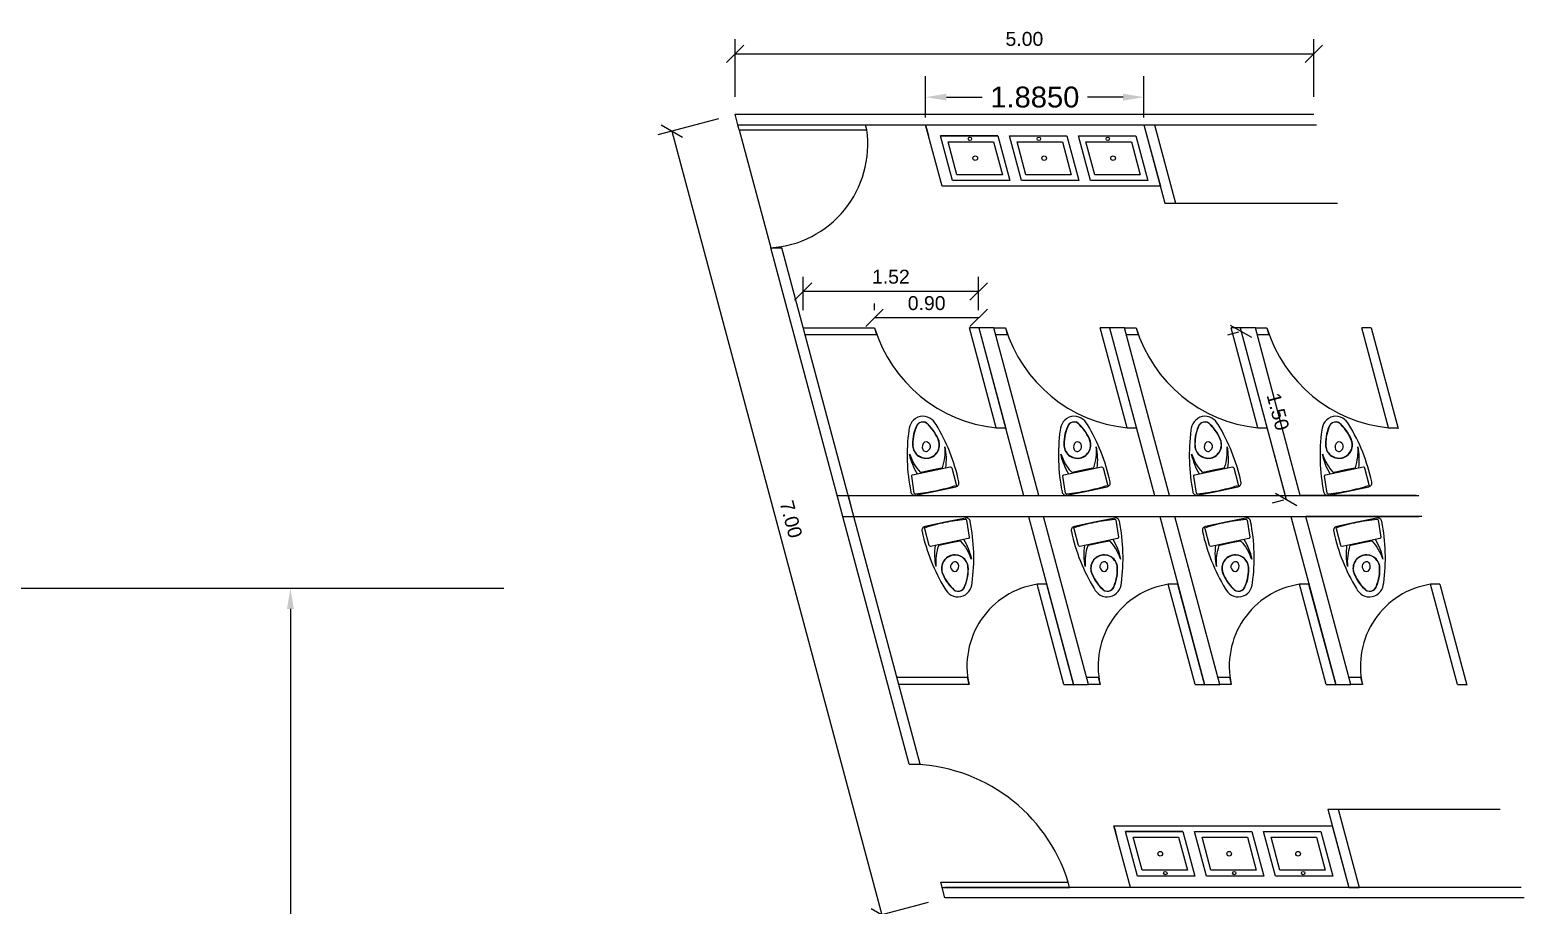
# Model space of a CAD drawing. Header units: millimetres. Extents: x 1263 to 3002, y 1308 to 2683.
# Drawn here: x 1438.44 to 1451.34, y 1352.16 to 1359.71 of the extents above; entities that cross this region are included whole.
import ezdxf

# ---------------------------------------------------------------- set-up
doc = ezdxf.new("R2010")
doc.units = ezdxf.units.MM
doc.header["$PDMODE"] = 34
doc.layers.add('COTAS', color=202, linetype='Continuous', lineweight=0)
doc.layers.add('MUEBLES', color=43, linetype='Continuous')
doc.styles.get("Standard").update_dxf_attribs({"font": 'arial.ttf'})
doc.dimstyles.new('metros anotativo', dxfattribs={"dimtxt": 0.12, "dimasz": 0.15, "dimexe": 0.125, "dimexo": 0.15, "dimgap": 0.0652, "dimtad": 1, "dimzin": 1, "dimdsep": 46, "dimtxsty": 'Standard', "dimblk": 'OBLIQUE', "dimcen": 0, "dimadec": 0, "dimazin": 0, "dimtfac": 1, "dimtix": 1, "dimtmove": 0, "dimatfit": 3, "dimfxl": 0.3, "dimarcsym": 0})
doc.dimstyles.get("Standard").update_dxf_attribs({"dimtxt": 0.18, "dimasz": 0.18, "dimexe": 0.18, "dimexo": 0.0625, "dimgap": 0.09, "dimtad": 0, "dimtih": 1, "dimtoh": 1, "dimdec": 4, "dimzin": 0, "dimdsep": 46, "dimtxsty": 'Standard', "dimcen": 0.09, "dimadec": 0, "dimazin": 0, "dimtfac": 1, "dimtdec": 4, "dimtofl": 0, "dimtmove": 0, "dimatfit": 3, "dimfxl": 1, "dimtolj": 1, "dimtzin": 0, "dimarcsym": 0})

# ---------------------------------------------------------------- blocks, each defined once
blk = doc.blocks.new('*D100')
at = {"color": 0, "lineweight": -2, "transparency": 16777216}
for p, q in [((1437.199, 1354.894), (1440.869, 1354.894)), ((1440.689, 1354.714), (1440.689, 1340.076)), ((1440.689, 1325.074), (1440.689, 1339.712)), ((1437.199, 1324.894), (1440.869, 1324.894))]:
    blk.add_line(p, q, dxfattribs=at)
at = {"color": 0, "transparency": 16777216}
for points in [[(1440.659, 1354.714), (1440.719, 1354.714), (1440.689, 1354.894)], [(1440.659, 1325.074), (1440.719, 1325.074), (1440.689, 1324.894)]]:
    blk.add_solid(points, dxfattribs=at)
at = {"layer": 'Defpoints', "color": 0, "transparency": 16777216}
for p in [(1437.137, 1354.894), (1440.689, 1354.894), (1437.137, 1324.894)]:
    blk.add_point(p, dxfattribs=at)
at = {"color": 0, "transparency": 16777216, "insert": (1440.689, 1339.894), "char_height": 0.18, "attachment_point": 5}
blk.add_mtext('\\A1;30.0000', dxfattribs=at)
blk = doc.blocks.new('_Oblique')
at = {"color": 0, "linetype": 'ByBlock', "lineweight": -2}
blk.add_line((-0.5, -0.5), (0.5, 0.5), dxfattribs=at)
blk = doc.blocks.new('*D174')
at = {"layer": 'COTAS', "color": 0, "lineweight": -2, "ltscale": 2, "transparency": 16777216}
for p, q in [((1444.529, 1359.132), (1444.529, 1359.63)), ((1449.524, 1359.132), (1449.524, 1359.63)), ((1444.529, 1359.505), (1449.524, 1359.505))]:
    blk.add_line(p, q, dxfattribs=at)
at = {"layer": 'Defpoints', "color": 0, "ltscale": 2, "transparency": 16777216}
for p in [(1449.524, 1359.505), (1444.529, 1358.982), (1449.524, 1358.982)]:
    blk.add_point(p, dxfattribs=at)
at = {"layer": 'COTAS', "color": 0, "lineweight": -2, "ltscale": 2, "transparency": 16777216, "xscale": 0.15, "yscale": 0.15, "zscale": 0.15, "rotation": 180}
blk.add_blockref('_Oblique', (1444.529, 1359.505), dxfattribs=at)
at = {"layer": 'COTAS', "color": 0, "lineweight": -2, "ltscale": 2, "transparency": 16777216, "xscale": 0.15, "yscale": 0.15, "zscale": 0.15}
blk.add_blockref('_Oblique', (1449.524, 1359.505), dxfattribs=at)
at = {"layer": 'COTAS', "color": 0, "ltscale": 2, "transparency": 16777216, "insert": (1447.026, 1359.632), "char_height": 0.12, "attachment_point": 5}
blk.add_mtext('5.00', dxfattribs=at)
blk = doc.blocks.new('*D175')
at = {"layer": 'COTAS', "color": 0, "lineweight": -2, "ltscale": 2, "transparency": 16777216}
for p, q in [((1444.384, 1358.944), (1443.862, 1358.804)), ((1443.983, 1358.836), (1445.795, 1352.075)), ((1446.195, 1352.182), (1445.674, 1352.043))]:
    blk.add_line(p, q, dxfattribs=at)
at = {"layer": 'Defpoints', "color": 0, "ltscale": 2, "transparency": 16777216}
for p in [(1444.529, 1358.982), (1446.34, 1352.221), (1445.795, 1352.075)]:
    blk.add_point(p, dxfattribs=at)
at = {"layer": 'COTAS', "color": 0, "lineweight": -2, "ltscale": 2, "transparency": 16777216, "xscale": 0.15, "yscale": 0.15, "zscale": 0.15}
for p, rotation in [((1443.983, 1358.836), 105.0000000000004), ((1445.795, 1352.075), 285.0000000000003)]:
    blk.add_blockref('_Oblique', p, dxfattribs=dict(at, rotation=rotation))
at = {"layer": 'COTAS', "color": 0, "ltscale": 2, "transparency": 16777216, "insert": (1445.011, 1355.488), "char_height": 0.12, "attachment_point": 5, "rotation": 285}
blk.add_mtext('7.00', dxfattribs=at)
blk = doc.blocks.new('*D176')
at = {"layer": 'COTAS', "color": 0, "lineweight": -2, "ltscale": 2, "transparency": 16777216}
for p, q in [((1445.115, 1357.291), (1445.115, 1357.579)), ((1446.631, 1357.291), (1446.631, 1357.579)), ((1446.631, 1357.454), (1445.115, 1357.454))]:
    blk.add_line(p, q, dxfattribs=at)
at = {"layer": 'Defpoints', "color": 0, "ltscale": 2, "transparency": 16777216}
for p in [(1445.115, 1357.454), (1445.115, 1357.141), (1446.631, 1357.141)]:
    blk.add_point(p, dxfattribs=at)
at = {"layer": 'COTAS', "color": 0, "lineweight": -2, "ltscale": 2, "transparency": 16777216, "xscale": 0.15, "yscale": 0.15, "zscale": 0.15, "rotation": 180}
blk.add_blockref('_Oblique', (1445.115, 1357.454), dxfattribs=at)
at = {"layer": 'COTAS', "color": 0, "lineweight": -2, "ltscale": 2, "transparency": 16777216, "xscale": 0.15, "yscale": 0.15, "zscale": 0.15}
blk.add_blockref('_Oblique', (1446.631, 1357.454), dxfattribs=at)
at = {"layer": 'COTAS', "color": 0, "ltscale": 2, "transparency": 16777216, "insert": (1445.873, 1357.58), "char_height": 0.12, "attachment_point": 5}
blk.add_mtext('1.52', dxfattribs=at)
blk = doc.blocks.new('*D177')
at = {"layer": 'COTAS', "color": 0, "lineweight": -2, "ltscale": 2, "transparency": 16777216}
for p, q in [((1445.732, 1357.291), (1445.732, 1357.35)), ((1446.631, 1357.291), (1446.631, 1357.35)), ((1446.631, 1357.225), (1445.732, 1357.225))]:
    blk.add_line(p, q, dxfattribs=at)
at = {"layer": 'Defpoints', "color": 0, "ltscale": 2, "transparency": 16777216}
for p in [(1445.732, 1357.225), (1445.732, 1357.141), (1446.631, 1357.141)]:
    blk.add_point(p, dxfattribs=at)
at = {"layer": 'COTAS', "color": 0, "lineweight": -2, "ltscale": 2, "transparency": 16777216, "xscale": 0.15, "yscale": 0.15, "zscale": 0.15, "rotation": 180}
blk.add_blockref('_Oblique', (1445.732, 1357.225), dxfattribs=at)
at = {"layer": 'COTAS', "color": 0, "lineweight": -2, "ltscale": 2, "transparency": 16777216, "xscale": 0.15, "yscale": 0.15, "zscale": 0.15}
blk.add_blockref('_Oblique', (1446.631, 1357.225), dxfattribs=at)
at = {"layer": 'COTAS', "color": 0, "ltscale": 2, "transparency": 16777216, "insert": (1446.182, 1357.352), "char_height": 0.12, "attachment_point": 5}
blk.add_mtext('0.90', dxfattribs=at)
blk = doc.blocks.new('*D178')
at = {"layer": 'COTAS', "color": 0, "lineweight": -2, "ltscale": 2, "transparency": 16777216}
for p, q in [((1448.875, 1357.102), (1448.778, 1357.076)), ((1448.898, 1357.108), (1449.287, 1355.659)), ((1449.263, 1355.653), (1449.166, 1355.627))]:
    blk.add_line(p, q, dxfattribs=at)
at = {"layer": 'Defpoints', "color": 0, "ltscale": 2, "transparency": 16777216}
for p in [(1449.02, 1357.141), (1449.287, 1355.659), (1449.408, 1355.692)]:
    blk.add_point(p, dxfattribs=at)
at = {"layer": 'COTAS', "color": 0, "lineweight": -2, "ltscale": 2, "transparency": 16777216, "xscale": 0.15, "yscale": 0.15, "zscale": 0.15}
for p, rotation in [((1448.898, 1357.108), 105.0000000000028), ((1449.287, 1355.659), 285.0000000000028)]:
    blk.add_blockref('_Oblique', p, dxfattribs=dict(at, rotation=rotation))
at = {"layer": 'COTAS', "color": 0, "ltscale": 2, "transparency": 16777216, "insert": (1449.215, 1356.416), "char_height": 0.12, "attachment_point": 5, "rotation": 285}
blk.add_mtext('1.50', dxfattribs=at)
blk = doc.blocks.new('*D189')
at = {"color": 0, "lineweight": -2, "transparency": 16777216}
for p, q in [((1446.173, 1358.955), (1446.173, 1359.31)), ((1448.058, 1358.955), (1448.058, 1359.31)), ((1446.353, 1359.13), (1446.661, 1359.13)), ((1447.878, 1359.13), (1447.571, 1359.13))]:
    blk.add_line(p, q, dxfattribs=at)
at = {"color": 0, "transparency": 16777216}
for points in [[(1446.353, 1359.16), (1446.353, 1359.1), (1446.173, 1359.13)], [(1447.878, 1359.16), (1447.878, 1359.1), (1448.058, 1359.13)]]:
    blk.add_solid(points, dxfattribs=at)
at = {"layer": 'Defpoints', "color": 0, "transparency": 16777216}
for p in [(1448.058, 1359.13), (1446.173, 1358.892), (1448.058, 1358.892)]:
    blk.add_point(p, dxfattribs=at)
at = {"color": 0, "transparency": 16777216, "insert": (1447.116, 1359.13), "char_height": 0.18, "attachment_point": 5}
blk.add_mtext('\\A1;1.8850', dxfattribs=at)

msp = doc.modelspace()

# ---------------------------------------------------------------- linework, layer by layer
for p, q in [((1444.52857, 1358.98249), (1449.52406, 1358.98249)), ((1444.55269, 1358.89249), (1444.52857, 1358.98249)), ((1444.55269, 1358.89249), (1449.54823, 1358.89249)), ((1444.55269, 1358.89249), (1445.65269, 1358.89249)), ((1444.56475, 1358.84749), (1444.55269, 1358.89249)), ((1444.56475, 1358.84749), (1445.66475, 1358.84749)), ((1444.56475, 1358.84749), (1444.83739, 1357.82997)), ((1445.66475, 1358.84749), (1445.65269, 1358.89249)), ((1448.05816, 1358.89249), (1448.23975, 1358.21646)), ((1448.14816, 1358.89249), (1448.32975, 1358.21646)), ((1448.23975, 1358.21646), (1448.32975, 1358.21646)), ((1448.32975, 1358.21646), (1449.72983, 1358.21646)), ((1444.83739, 1357.82997), (1444.93056, 1357.82997)), ((1446.03149, 1353.37353), (1444.83739, 1357.82997)), ((1446.12467, 1353.37353), (1444.93056, 1357.82997)), ((1445.11527, 1357.14064), (1445.7321, 1357.14064)), ((1445.74892, 1357.07785), (1445.13209, 1357.07785)), ((1445.7321, 1357.14064), (1445.74892, 1357.07785)), ((1446.63133, 1357.14064), (1446.55133, 1357.14064)), ((1446.78273, 1356.27703), (1446.55133, 1357.14064)), ((1446.76133, 1357.14064), (1446.63133, 1357.14064)), ((1446.63133, 1357.14064), (1447.01956, 1355.69175)), ((1446.63133, 1357.14064), (1446.86481, 1356.27145)), ((1447.14956, 1355.69175), (1446.76133, 1357.14064)), ((1446.76133, 1357.14064), (1446.86133, 1357.14064)), ((1446.87815, 1357.07785), (1446.77815, 1357.07785)), ((1446.86133, 1357.14064), (1446.87815, 1357.07785)), ((1447.76055, 1357.14064), (1447.68055, 1357.14064)), ((1447.91196, 1356.27703), (1447.68055, 1357.14064)), ((1447.89055, 1357.14064), (1447.76055, 1357.14064)), ((1447.76055, 1357.14064), (1448.14878, 1355.69175)), ((1447.76055, 1357.14064), (1447.99403, 1356.27145)), ((1448.27878, 1355.69175), (1447.89055, 1357.14064)), ((1447.89055, 1357.14064), (1447.99055, 1357.14064)), ((1448.00738, 1357.07785), (1447.90738, 1357.07785)), ((1447.99055, 1357.14064), (1448.00738, 1357.07785)), ((1448.88978, 1357.14064), (1448.80978, 1357.14064)), ((1449.04118, 1356.27703), (1448.80978, 1357.14064)), ((1449.01978, 1357.14064), (1448.88978, 1357.14064)), ((1448.88978, 1357.14064), (1449.27801, 1355.69175)), ((1448.88978, 1357.14064), (1449.12326, 1356.27145)), ((1449.40801, 1355.69175), (1449.01978, 1357.14064)), ((1449.01978, 1357.14064), (1449.11978, 1357.14064)), ((1449.1366, 1357.07785), (1449.0366, 1357.07785)), ((1449.11978, 1357.14064), (1449.1366, 1357.07785)), ((1450.019, 1357.14064), (1449.939, 1357.14064)), ((1450.17041, 1356.27703), (1449.939, 1357.14064)), ((1450.019, 1357.14064), (1450.25248, 1356.27145)), ((1446.78273, 1356.27703), (1446.86582, 1356.27703)), ((1447.91196, 1356.27703), (1447.99505, 1356.27703)), ((1449.04118, 1356.27703), (1449.12427, 1356.27703)), ((1450.17041, 1356.27703), (1450.2535, 1356.27703)), ((1445.41032, 1355.69175), (1450.43218, 1355.69175)), ((1445.5035, 1355.69175), (1445.55173, 1355.51175)), ((1450.40801, 1355.69175), (1449.40801, 1355.69175)), ((1445.45856, 1355.51175), (1450.43218, 1355.51175)), ((1447.06172, 1355.51175), (1447.44995, 1354.06286)), ((1447.57995, 1354.06286), (1447.19172, 1355.51175)), ((1448.19404, 1355.51175), (1448.58227, 1354.06286)), ((1448.71227, 1354.06286), (1448.32404, 1355.51175)), ((1449.32636, 1355.51175), (1449.71459, 1354.06286)), ((1450.45636, 1355.51175), (1449.45636, 1355.51175)), ((1449.84459, 1354.06286), (1449.45636, 1355.51175)), ((1437.13692, 1354.89372), (1442.53049, 1354.89372)), ((1447.21546, 1354.92647), (1447.13546, 1354.92647)), ((1447.36686, 1354.06286), (1447.13546, 1354.92647)), ((1447.21546, 1354.92647), (1447.44893, 1354.05728)), ((1448.34777, 1354.92647), (1448.26777, 1354.92647)), ((1448.49918, 1354.06286), (1448.26777, 1354.92647)), ((1448.34777, 1354.92647), (1448.58125, 1354.05728)), ((1449.48009, 1354.92647), (1449.40009, 1354.92647)), ((1449.63149, 1354.06286), (1449.40009, 1354.92647)), ((1449.48009, 1354.92647), (1449.71357, 1354.05728)), ((1450.61241, 1354.92647), (1450.53241, 1354.92647)), ((1450.76381, 1354.06286), (1450.53241, 1354.92647)), ((1450.61241, 1354.92647), (1450.84589, 1354.05728)), ((1445.92314, 1354.12565), (1446.53081, 1354.12565)), ((1446.54763, 1354.06286), (1445.93996, 1354.06286)), ((1446.53081, 1354.12565), (1446.54763, 1354.06286)), ((1447.36686, 1354.06286), (1447.44995, 1354.06286)), ((1447.44995, 1354.06286), (1447.57995, 1354.06286)), ((1447.56313, 1354.12565), (1447.66313, 1354.12565)), ((1447.67995, 1354.06286), (1447.57995, 1354.06286)), ((1447.66313, 1354.12565), (1447.67995, 1354.06286)), ((1448.49918, 1354.06286), (1448.58227, 1354.06286)), ((1448.58227, 1354.06286), (1448.71227, 1354.06286)), ((1448.69545, 1354.12565), (1448.79545, 1354.12565)), ((1448.81227, 1354.06286), (1448.71227, 1354.06286)), ((1448.79545, 1354.12565), (1448.81227, 1354.06286)), ((1449.63149, 1354.06286), (1449.71459, 1354.06286)), ((1449.71459, 1354.06286), (1449.84459, 1354.06286)), ((1449.82776, 1354.12565), (1449.92776, 1354.12565)), ((1449.94459, 1354.06286), (1449.84459, 1354.06286)), ((1449.92776, 1354.12565), (1449.94459, 1354.06286)), ((1450.76381, 1354.06286), (1450.8469, 1354.06286)), ((1446.03149, 1353.37353), (1446.12467, 1353.37353)), ((1449.64446, 1352.98705), (1449.82605, 1352.31101)), ((1449.64446, 1352.98705), (1449.73446, 1352.98705)), ((1449.73446, 1352.98705), (1449.91605, 1352.31101)), ((1449.73446, 1352.98705), (1451.13454, 1352.98705)), ((1447.79835, 1352.84227), (1447.81129, 1352.79397)), ((1446.34031, 1352.22101), (1446.30413, 1352.35601)), ((1446.30413, 1352.35601), (1447.40413, 1352.35601)), ((1446.31619, 1352.31101), (1446.30413, 1352.35601)), ((1446.31619, 1352.31101), (1447.41619, 1352.31101)), ((1451.31613, 1352.31101), (1446.34031, 1352.31101)), ((1447.41619, 1352.31101), (1447.40413, 1352.35601)), ((1449.82605, 1352.31101), (1449.91605, 1352.31101)), ((1451.34031, 1352.22101), (1446.34031, 1352.22101))]:
    msp.add_line(p, q)
for points in [[(1446.17316, 1358.89249), (1448.05816, 1358.89249), (1448.20086, 1358.36123), (1446.31551, 1358.36123), (1446.17316, 1358.89249), (1446.19904, 1358.7959)], [(1446.79757, 1358.7959), (1446.30257, 1358.7959), (1446.79757, 1358.7959), (1446.90064, 1358.41123), (1446.40564, 1358.41123), (1446.30257, 1358.7959)], [(1447.79835, 1352.84227), (1449.68335, 1352.84227), (1449.82605, 1352.31101), (1447.9407, 1352.31101), (1447.79835, 1352.84227), (1447.82423, 1352.74568)], [(1448.39487, 1352.79397), (1447.89987, 1352.79397), (1448.39487, 1352.79397), (1448.49795, 1352.40931), (1448.00295, 1352.40931), (1447.89987, 1352.79397)]]:
    msp.add_lwpolyline(points)
for points in [[(1446.7592, 1358.7459), (1446.83548, 1358.46123), (1446.444, 1358.46123), (1446.36773, 1358.7459)], [(1447.00064, 1358.41123), (1446.89757, 1358.7959), (1447.39257, 1358.7959), (1447.49564, 1358.41123)], [(1447.3542, 1358.7459), (1447.43048, 1358.46123), (1447.039, 1358.46123), (1446.96273, 1358.7459)], [(1447.59564, 1358.41123), (1447.49257, 1358.7959), (1447.98757, 1358.7959), (1448.09064, 1358.41123)], [(1447.9492, 1358.7459), (1448.02548, 1358.46123), (1447.634, 1358.46123), (1447.55773, 1358.7459)], [(1448.59795, 1352.40931), (1448.49487, 1352.79397), (1448.98987, 1352.79397), (1449.09295, 1352.40931)], [(1449.19295, 1352.40931), (1449.08987, 1352.79397), (1449.58487, 1352.79397), (1449.68795, 1352.40931)], [(1448.35651, 1352.74397), (1448.43278, 1352.45931), (1448.04131, 1352.45931), (1447.96504, 1352.74397)], [(1448.95151, 1352.74397), (1449.02778, 1352.45931), (1448.63631, 1352.45931), (1448.56004, 1352.74397)], [(1449.54651, 1352.74397), (1449.62278, 1352.45931), (1449.23131, 1352.45931), (1449.15504, 1352.74397)]]:
    msp.add_lwpolyline(points, close=True)
for centre, radius in [((1446.55567, 1358.77068), 0.01463), ((1447.15067, 1358.77068), 0.01463), ((1447.74567, 1358.77068), 0.01463), ((1446.6016, 1358.60357), 0.01996), ((1447.1966, 1358.60357), 0.01996), ((1447.7916, 1358.60357), 0.01996), ((1448.19891, 1352.60164), 0.01996), ((1448.79391, 1352.60164), 0.01996), ((1449.38891, 1352.60164), 0.01996), ((1448.24265, 1352.43409), 0.01463), ((1448.83765, 1352.43409), 0.01463), ((1449.43265, 1352.43409), 0.01463)]:
    msp.add_circle(centre, radius)
for centre, radius, start, end in [((1444.77879, 1358.72275), 0.8947, 273.755401, 8.014628), ((1446.90701, 1357.4991), 1.22837, 196.966792, 264.193275), ((1448.03623, 1357.4991), 1.22837, 196.966792, 264.193275), ((1449.16546, 1357.4991), 1.22837, 196.966792, 264.193275), ((1450.29469, 1357.4991), 1.22837, 196.966792, 264.193275), ((1448.03623, 1357.4991), 1.22837, 268.021981, 268.031097), ((1449.16546, 1357.4991), 1.22837, 268.021981, 268.031097), ((1450.29469, 1357.4991), 1.22837, 268.021981, 268.031097), ((1447.24363, 1354.22099), 0.71373, 98.717392, 192.799743), ((1448.37595, 1354.22099), 0.71373, 98.717392, 192.799743), ((1449.50826, 1354.22099), 0.71373, 98.717392, 192.799743), ((1450.64058, 1354.22099), 0.71373, 98.717392, 192.799743), ((1447.49114, 1355.28493), 1.22837, 268.021981, 268.031097), ((1448.62346, 1355.28493), 1.22837, 268.021981, 268.031097), ((1449.75577, 1355.28493), 1.22837, 268.021981, 268.031097), ((1450.88809, 1355.28493), 1.22837, 268.021981, 268.031097), ((1446.02566, 1351.93104), 1.4425, 17.133889, 89.768216)]:
    msp.add_arc(centre, radius, start, end)
at = {"layer": 'MUEBLES', "color": 7}
for points in [[(1446.26343, 1356.30421, 0.13693872), (1446.20981, 1356.36009, 0.185158), (1446.12624, 1356.37366, 0.185158), (1446.05501, 1356.32788, 0.13693872), (1446.02812, 1356.25526, 0.08266886), (1446.04442, 1355.72549, 0.44429317), (1446.08579, 1355.69526), (1446.25983, 1355.73146, -0.02553737), (1446.0866, 1355.70455, -0.39974944), (1446.0753, 1355.71327), (1446.05274, 1355.85982, -0.39895955), (1446.06121, 1355.87202), (1446.22356, 1355.9058), (1446.38592, 1355.93957, -0.39895955), (1446.39855, 1355.93175), (1446.4363, 1355.78837, -0.39974944), (1446.43386, 1355.76767, 0.44429317), (1446.45975, 1355.81189, 0.08266886)], [(1447.56975, 1356.30421, 0.13693872), (1447.51613, 1356.36009, 0.185158), (1447.43255, 1356.37366, 0.185158), (1447.36133, 1356.32788, 0.13693872), (1447.33444, 1356.25526, 0.08266886), (1447.35074, 1355.72549, 0.44429317), (1447.39211, 1355.69526), (1447.56614, 1355.73146, -0.02553737), (1447.39292, 1355.70455, -0.39974944), (1447.38161, 1355.71327), (1447.35906, 1355.85982, -0.39895955), (1447.36752, 1355.87202), (1447.52988, 1355.9058), (1447.69224, 1355.93957, -0.39895955), (1447.70487, 1355.93175), (1447.74262, 1355.78837, -0.39974944), (1447.74018, 1355.76767, 0.44429317), (1447.76606, 1355.81189, 0.08266886)], [(1448.69897, 1356.30421, 0.13693872), (1448.64536, 1356.36009, 0.185158), (1448.56178, 1356.37366, 0.185158), (1448.49055, 1356.32788, 0.13693872), (1448.46367, 1356.25526, 0.08266886), (1448.47996, 1355.72549, 0.44429317), (1448.52133, 1355.69526), (1448.69537, 1355.73146, -0.02553737), (1448.52214, 1355.70455, -0.39974944), (1448.51084, 1355.71327), (1448.48828, 1355.85982, -0.39895955), (1448.49675, 1355.87202), (1448.6591, 1355.9058), (1448.82146, 1355.93957, -0.39895955), (1448.83409, 1355.93175), (1448.87185, 1355.78837, -0.39974944), (1448.86941, 1355.76767, 0.44429317), (1448.89529, 1355.81189, 0.08266886)], [(1449.8282, 1356.30421, 0.13693872), (1449.77458, 1356.36009, 0.185158), (1449.69101, 1356.37366, 0.185158), (1449.61978, 1356.32788, 0.13693872), (1449.59289, 1356.25526, 0.08266886), (1449.60919, 1355.72549, 0.44429317), (1449.65056, 1355.69526), (1449.82459, 1355.73146, -0.02553737), (1449.65137, 1355.70455, -0.39974944), (1449.64007, 1355.71327), (1449.61751, 1355.85982, -0.39895955), (1449.62597, 1355.87202), (1449.78833, 1355.9058), (1449.95069, 1355.93957, -0.39895955), (1449.96332, 1355.93175), (1450.00107, 1355.78837, -0.39974944), (1449.99863, 1355.76767, 0.44429317), (1450.02451, 1355.81189, 0.08266886)], [(1446.16306, 1356.1537, 0.32357867), (1446.14809, 1356.08928, 0.53985065), (1446.20117, 1356.08537, 0.8005085)], [(1447.46938, 1356.1537, 0.32357867), (1447.4544, 1356.08928, 0.53985065), (1447.50748, 1356.08537, 0.8005085)], [(1448.5986, 1356.1537, 0.32357867), (1448.58363, 1356.08928, 0.53985065), (1448.63671, 1356.08537, 0.8005085)], [(1449.72783, 1356.1537, 0.32357867), (1449.71286, 1356.08928, 0.53985065), (1449.76593, 1356.08537, 0.8005085)], [(1446.33912, 1354.88936, 0.13693872), (1446.39274, 1354.83349, 0.185158), (1446.47631, 1354.81991, 0.185158), (1446.54754, 1354.86569, 0.13693872), (1446.57443, 1354.93831, 0.08266886), (1446.55813, 1355.46808, 0.44429317), (1446.51676, 1355.49831), (1446.34272, 1355.46211, -0.02553737), (1446.51595, 1355.48903, -0.39974944), (1446.52725, 1355.4803), (1446.54981, 1355.33375, -0.39895955), (1446.54134, 1355.32155), (1446.37899, 1355.28778), (1446.21663, 1355.254, -0.39895955), (1446.204, 1355.26182), (1446.16625, 1355.40521, -0.39974944), (1446.16869, 1355.42591, 0.44429317), (1446.1428, 1355.38168, 0.08266886)], [(1447.62782, 1354.88936, 0.13693872), (1447.68143, 1354.83349, 0.185158), (1447.76501, 1354.81991, 0.185158), (1447.83624, 1354.86569, 0.13693872), (1447.86312, 1354.93831, 0.08266886), (1447.84683, 1355.46808, 0.44429317), (1447.80546, 1355.49831), (1447.63142, 1355.46211, -0.02553737), (1447.80465, 1355.48903, -0.39974944), (1447.81595, 1355.4803), (1447.83851, 1355.33375, -0.39895955), (1447.83004, 1355.32155), (1447.66768, 1355.28778), (1447.50533, 1355.254, -0.39895955), (1447.4927, 1355.26182), (1447.45494, 1355.40521, -0.39974944), (1447.45738, 1355.42591, 0.44429317), (1447.4315, 1355.38168, 0.08266886)], [(1448.76014, 1354.88936, 0.13693872), (1448.81375, 1354.83349, 0.185158), (1448.89733, 1354.81991, 0.185158), (1448.96855, 1354.86569, 0.13693872), (1448.99544, 1354.93831, 0.08266886), (1448.97914, 1355.46808, 0.44429317), (1448.93777, 1355.49831), (1448.76374, 1355.46211, -0.02553737), (1448.93696, 1355.48903, -0.39974944), (1448.94827, 1355.4803), (1448.97083, 1355.33375, -0.39895955), (1448.96236, 1355.32155), (1448.8, 1355.28778), (1448.63765, 1355.254, -0.39895955), (1448.62502, 1355.26182), (1448.58726, 1355.40521, -0.39974944), (1448.5897, 1355.42591, 0.44429317), (1448.56382, 1355.38168, 0.08266886)], [(1449.89245, 1354.88936, 0.13693872), (1449.94607, 1354.83349, 0.185158), (1450.02965, 1354.81991, 0.185158), (1450.10087, 1354.86569, 0.13693872), (1450.12776, 1354.93831, 0.08266886), (1450.11146, 1355.46808, 0.44429317), (1450.07009, 1355.49831), (1449.89606, 1355.46211, -0.02553737), (1450.06928, 1355.48903, -0.39974944), (1450.08058, 1355.4803), (1450.10314, 1355.33375, -0.39895955), (1450.09468, 1355.32155), (1449.93232, 1355.28778), (1449.76996, 1355.254, -0.39895955), (1449.75733, 1355.26182), (1449.71958, 1355.40521, -0.39974944), (1449.72202, 1355.42591, 0.44429317), (1449.69614, 1355.38168, 0.08266886)], [(1446.43949, 1355.03987, 0.32357867), (1446.45446, 1355.10429, 0.53985065), (1446.40138, 1355.1082, 0.8005085)], [(1447.72819, 1355.03987, 0.32357867), (1447.74316, 1355.10429, 0.53985065), (1447.69008, 1355.1082, 0.8005085)], [(1448.8605, 1355.03987, 0.32357867), (1448.87548, 1355.10429, 0.53985065), (1448.8224, 1355.1082, 0.8005085)], [(1449.99282, 1355.03987, 0.32357867), (1450.00779, 1355.10429, 0.53985065), (1449.95472, 1355.1082, 0.8005085)]]:
    msp.add_lwpolyline(points, format="xyb", close=True, dxfattribs=at)
for points in [[(1446.28944, 1356.16023, 0.12261164), (1446.19461, 1356.3061, 0.27575842), (1446.13608, 1356.32634, 0.27575842), (1446.09048, 1356.28444, 0.12261164), (1446.06169, 1356.11285)], [(1446.28556, 1356.16423, 0.11366283), (1446.19668, 1356.3013, 0.29866623), (1446.13635, 1356.32508, 0.29866623), (1446.0905, 1356.27922, 0.11366283), (1446.06365, 1356.11807)], [(1447.59575, 1356.16023, 0.12261164), (1447.50093, 1356.3061, 0.27575842), (1447.4424, 1356.32634, 0.27575842), (1447.3968, 1356.28444, 0.12261164), (1447.36801, 1356.11285)], [(1447.59188, 1356.16423, 0.11366283), (1447.50299, 1356.3013, 0.29866623), (1447.44266, 1356.32508, 0.29866623), (1447.39682, 1356.27922, 0.11366283), (1447.36997, 1356.11807)], [(1448.72498, 1356.16023, 0.12261164), (1448.63015, 1356.3061, 0.27575842), (1448.57162, 1356.32634, 0.27575842), (1448.52602, 1356.28444, 0.12261164), (1448.49723, 1356.11285)], [(1448.7211, 1356.16423, 0.11366283), (1448.63222, 1356.3013, 0.29866623), (1448.57189, 1356.32508, 0.29866623), (1448.52604, 1356.27922, 0.11366283), (1448.49919, 1356.11807)], [(1449.8542, 1356.16023, 0.12261164), (1449.75938, 1356.3061, 0.27575842), (1449.70085, 1356.32634, 0.27575842), (1449.65525, 1356.28444, 0.12261164), (1449.62646, 1356.11285)], [(1449.85033, 1356.16423, 0.11366283), (1449.76144, 1356.3013, 0.29866623), (1449.70111, 1356.32508, 0.29866623), (1449.65527, 1356.27922, 0.11366283), (1449.62842, 1356.11807)], [(1446.06064, 1356.13604, 0.49236941), (1446.20071, 1356.01565, 0.49236941), (1446.28116, 1356.18191)], [(1446.06307, 1356.13171, 0.4810095), (1446.20018, 1356.01818, 0.4810095), (1446.28065, 1356.17697)], [(1447.36695, 1356.13604, 0.49236941), (1447.50703, 1356.01565, 0.49236941), (1447.58748, 1356.18191)], [(1447.36939, 1356.13171, 0.4810095), (1447.5065, 1356.01818, 0.4810095), (1447.58697, 1356.17697)], [(1448.49618, 1356.13604, 0.49236941), (1448.63625, 1356.01565, 0.49236941), (1448.7167, 1356.18191)], [(1448.49861, 1356.13171, 0.4810095), (1448.63573, 1356.01818, 0.4810095), (1448.71619, 1356.17697)], [(1449.6254, 1356.13604, 0.49236941), (1449.76548, 1356.01565, 0.49236941), (1449.84593, 1356.18191)], [(1449.62784, 1356.13171, 0.4810095), (1449.76495, 1356.01818, 0.4810095), (1449.84542, 1356.17697)], [(1446.33741, 1356.11285, -0.10293384), (1446.316, 1355.93271, -0.26662364), (1446.31118, 1355.92843), (1446.22268, 1355.91002), (1446.13419, 1355.89161, -0.26662364), (1446.12806, 1355.89362, -0.10293384), (1446.03659, 1356.05027)], [(1447.64373, 1356.11285, -0.10293384), (1447.62232, 1355.93271, -0.26662364), (1447.6175, 1355.92843), (1447.529, 1355.91002), (1447.4405, 1355.89161, -0.26662364), (1447.43438, 1355.89362, -0.10293384), (1447.34291, 1356.05027)], [(1448.77295, 1356.11285, -0.10293384), (1448.75154, 1355.93271, -0.26662364), (1448.74672, 1355.92843), (1448.65823, 1355.91002), (1448.56973, 1355.89161, -0.26662364), (1448.5636, 1355.89362, -0.10293384), (1448.47213, 1356.05027)], [(1449.90218, 1356.11285, -0.10293384), (1449.88077, 1355.93271, -0.26662364), (1449.87595, 1355.92843), (1449.78745, 1355.91002), (1449.69895, 1355.89161, -0.26662364), (1449.69283, 1355.89362, -0.10293384), (1449.60136, 1356.05027)], [(1446.42942, 1355.77586, -0.02553737), (1446.25983, 1355.73146), (1446.43386, 1355.76767)], [(1447.73573, 1355.77586, -0.02553737), (1447.56614, 1355.73146), (1447.74018, 1355.76767)], [(1448.86496, 1355.77586, -0.02553737), (1448.69537, 1355.73146), (1448.86941, 1355.76767)], [(1449.99419, 1355.77586, -0.02553737), (1449.82459, 1355.73146), (1449.99863, 1355.76767)], [(1446.17313, 1355.41772, -0.02553737), (1446.34272, 1355.46211), (1446.16869, 1355.42591)], [(1447.46183, 1355.41772, -0.02553737), (1447.63142, 1355.46211), (1447.45738, 1355.42591)], [(1448.59415, 1355.41772, -0.02553737), (1448.76374, 1355.46211), (1448.5897, 1355.42591)], [(1449.72646, 1355.41772, -0.02553737), (1449.89606, 1355.46211), (1449.72202, 1355.42591)], [(1446.26514, 1355.08073, -0.10293384), (1446.28655, 1355.26086, -0.26662364), (1446.29137, 1355.26514), (1446.37987, 1355.28355), (1446.46836, 1355.30196, -0.26662364), (1446.47449, 1355.29996, -0.10293384), (1446.56596, 1355.1433)], [(1447.55384, 1355.08073, -0.10293384), (1447.57525, 1355.26086, -0.26662364), (1447.58007, 1355.26514), (1447.66856, 1355.28355), (1447.75706, 1355.30196, -0.26662364), (1447.76319, 1355.29996, -0.10293384), (1447.85466, 1355.1433)], [(1448.68615, 1355.08073, -0.10293384), (1448.70757, 1355.26086, -0.26662364), (1448.71238, 1355.26514), (1448.80088, 1355.28355), (1448.88938, 1355.30196, -0.26662364), (1448.8955, 1355.29996, -0.10293384), (1448.98697, 1355.1433)], [(1449.81847, 1355.08073, -0.10293384), (1449.83988, 1355.26086, -0.26662364), (1449.8447, 1355.26514), (1449.9332, 1355.28355), (1450.0217, 1355.30196, -0.26662364), (1450.02782, 1355.29996, -0.10293384), (1450.11929, 1355.1433)], [(1446.54191, 1355.05754, 0.49236941), (1446.40184, 1355.17793, 0.49236941), (1446.32139, 1355.01166)], [(1446.53948, 1355.06186, 0.4810095), (1446.40236, 1355.17539, 0.4810095), (1446.3219, 1355.0166)], [(1447.83061, 1355.05754, 0.49236941), (1447.69054, 1355.17793, 0.49236941), (1447.61009, 1355.01166)], [(1447.82818, 1355.06186, 0.4810095), (1447.69106, 1355.17539, 0.4810095), (1447.6106, 1355.0166)], [(1448.96293, 1355.05754, 0.49236941), (1448.82285, 1355.17793, 0.49236941), (1448.74241, 1355.01166)], [(1448.96049, 1355.06186, 0.4810095), (1448.82338, 1355.17539, 0.4810095), (1448.74292, 1355.0166)], [(1450.09525, 1355.05754, 0.49236941), (1449.95517, 1355.17793, 0.49236941), (1449.87472, 1355.01166)], [(1450.09281, 1355.06186, 0.4810095), (1449.9557, 1355.17539, 0.4810095), (1449.87523, 1355.0166)], [(1446.31311, 1355.03335, 0.12261164), (1446.40794, 1354.88748, 0.27575842), (1446.46647, 1354.86723, 0.27575842), (1446.51207, 1354.90914, 0.12261164), (1446.54086, 1355.08072)], [(1446.31699, 1355.02935, 0.11366283), (1446.40587, 1354.89227, 0.29866623), (1446.4662, 1354.8685, 0.29866623), (1446.51205, 1354.91436, 0.11366283), (1446.5389, 1355.07551)], [(1447.60181, 1355.03335, 0.12261164), (1447.69664, 1354.88748, 0.27575842), (1447.75517, 1354.86723, 0.27575842), (1447.80077, 1354.90914, 0.12261164), (1447.82955, 1355.08072)], [(1447.60569, 1355.02935, 0.11366283), (1447.69457, 1354.89227, 0.29866623), (1447.7549, 1354.8685, 0.29866623), (1447.80075, 1354.91436, 0.11366283), (1447.8276, 1355.07551)], [(1448.73413, 1355.03335, 0.12261164), (1448.82896, 1354.88748, 0.27575842), (1448.88748, 1354.86723, 0.27575842), (1448.93308, 1354.90914, 0.12261164), (1448.96187, 1355.08072)], [(1448.73801, 1355.02935, 0.11366283), (1448.82689, 1354.89227, 0.29866623), (1448.88722, 1354.8685, 0.29866623), (1448.93307, 1354.91436, 0.11366283), (1448.95991, 1355.07551)], [(1449.86645, 1355.03335, 0.12261164), (1449.96127, 1354.88748, 0.27575842), (1450.0198, 1354.86723, 0.27575842), (1450.0654, 1354.90914, 0.12261164), (1450.09419, 1355.08072)], [(1449.87032, 1355.02935, 0.11366283), (1449.95921, 1354.89227, 0.29866623), (1450.01954, 1354.8685, 0.29866623), (1450.06538, 1354.91436, 0.11366283), (1450.09223, 1355.07551)]]:
    msp.add_lwpolyline(points, format="xyb", dxfattribs=at)
for centre, start, end in [((1446.62351, 1356.18822), 193.214596, 210.460314), ((1445.74417, 1356.00531), 353.041532, 10.28725), ((1447.92982, 1356.18822), 193.214596, 210.460314), ((1447.05049, 1356.00531), 353.041532, 10.28725), ((1449.05905, 1356.18822), 193.214596, 210.460314), ((1448.17971, 1356.00531), 353.041532, 10.28725), ((1450.18828, 1356.18822), 193.214596, 210.460314), ((1449.30894, 1356.00531), 353.041532, 10.28725), ((1446.85838, 1355.18827), 173.041532, 190.28725), ((1445.97904, 1355.00535), 13.214596, 30.460314), ((1448.14708, 1355.18827), 173.041532, 190.28725), ((1447.26774, 1355.00535), 13.214596, 30.460314), ((1449.2794, 1355.18827), 173.041532, 190.28725), ((1448.40006, 1355.00535), 13.214596, 30.460314), ((1450.41171, 1355.18827), 173.041532, 190.28725), ((1449.53238, 1355.00535), 13.214596, 30.460314)]:
    msp.add_arc(centre, 0.60809, start, end, dxfattribs=at)

# ---------------------------------------------------------------- dimensions: what is measured, and where the dimension line sits
dim = msp.add_aligned_dim(p1=(1446.17316, 1358.89249), p2=(1448.05816, 1358.89249), distance=0.23797, dimstyle='Standard')
dim.commit()
dim.dimension.update_dxf_attribs({"geometry": '*D189', "text_midpoint": (1447.11566, 1359.13046)})
dim = msp.add_linear_dim(base=(1440.68898, 1354.89372), p1=(1437.13692, 1324.89372), p2=(1437.13692, 1354.89372), angle=90, dimstyle='Standard')
dim.commit()
dim.dimension.update_dxf_attribs({"geometry": '*D100', "text_midpoint": (1440.68898, 1339.89372)})
at = {"layer": 'COTAS', "ltscale": 2}
for p1, p2, distance, picture, middle in [((1444.52857, 1358.98249), (1449.52406, 1358.98249), 0.52275, '*D174', (1447.02632, 1359.63171)), ((1444.52857, 1358.98249), (1446.34031, 1352.22101), -0.56464, '*D175', (1445.0112, 1355.48834)), ((1446.63133, 1357.14064), (1445.11527, 1357.14064), -0.31287, '*D176', (1445.8733, 1357.57998)), ((1446.63133, 1357.14064), (1445.7321, 1357.14064), -0.08449, '*D177', (1446.18171, 1357.3516)), ((1449.01978, 1357.14064), (1449.40801, 1355.69175), -0.12557, '*D178', (1449.21476, 1356.41643))]:
    dim = msp.add_aligned_dim(p1=p1, p2=p2, distance=distance, dimstyle='metros anotativo', dxfattribs=at)
    dim.commit()
    dim.dimension.update_dxf_attribs({"geometry": picture, "text_midpoint": middle})

doc.saveas('drawing.dxf')
